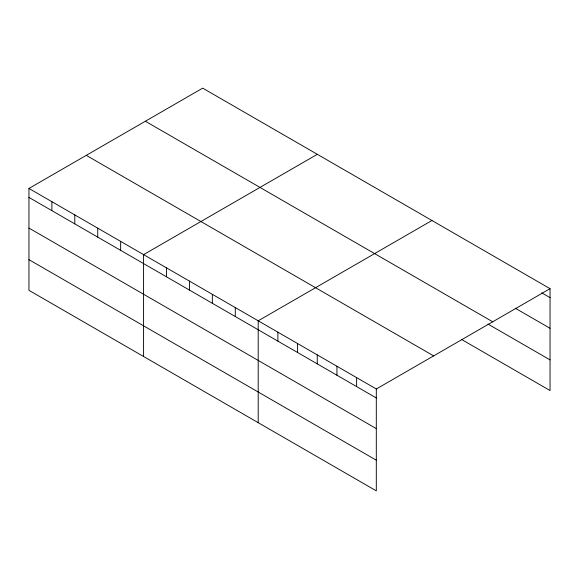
<?xml version="1.0" encoding="UTF-8"?>
<svg xmlns="http://www.w3.org/2000/svg" width="579" height="579" viewBox="0 0 579 579"><rect width="100%" height="100%" fill="white"/><g stroke="black" fill="none" stroke-linecap="round" stroke-linejoin="round"><path stroke-width="0.87" d="M376.307 428.612L376.307 388.994L28.95 188.45L28.95 290.318L376.307 490.862L376.307 428.612L28.95 228.068M461.47 339.41L550.05 390.55L550.05 288.682L202.693 88.138L28.95 188.45M317.321 154.318L143.578 254.63L143.578 356.498M431.948 220.498L258.205 320.809L258.205 422.677M376.307 388.994L550.05 288.682M541.72 292.836L550.05 297.642M515.223 308.194L550.05 328.3M145.358 121.243L492.715 321.786M487.974 324.052L550.05 359.892M86.285 155.346L433.642 355.89M28.95 197.41L376.307 397.954M28.95 259.653L376.307 460.204M356.628 377.631L356.628 386.591M336.942 366.268L336.942 375.221M317.256 354.898L317.256 363.858M297.577 343.535L297.577 352.495M277.891 332.172L277.891 341.132M235.284 307.572L235.284 316.532M212.355 294.335L212.355 303.295M189.427 281.097L189.427 290.057M166.506 267.867L166.506 276.82M120.649 241.392L120.649 250.352M97.728 228.155L97.728 237.115M74.8 214.918L74.8 223.878M51.878 201.687L51.878 210.64"/></g></svg>
